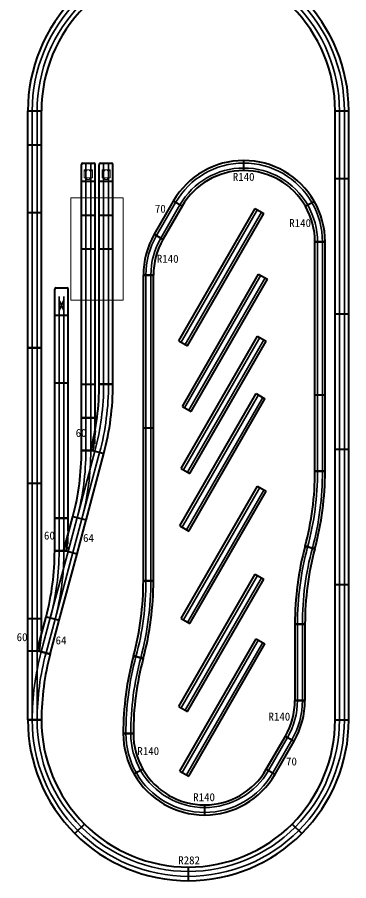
# Model space of a CAD drawing. Units: millimetres, scale not verified. Extents: x -3771 to 6012, y -4101 to 3321.
# Drawn here: x -3771 to -3163, y -2629 to -1047 of the extents above; entities that cross this region are included whole.
import ezdxf
from ezdxf.enums import TextEntityAlignment as Align

# ---------------------------------------------------------------- set-up
doc = ezdxf.new("R2010")
doc.units = ezdxf.units.MM
doc.header["$LTSCALE"] = 8
doc.linetypes.add('DASHED1', pattern=[1.8, 1.2, -0.6])
doc.layers.add('0-5', color=7, linetype='Continuous', lineweight=40)
doc.layers.add('0-6', color=7, linetype='Continuous', lineweight=40)
doc.layers.add('0-F', color=7, linetype='Continuous')
doc.styles.add('ＭＳ ゴシック', font='')
doc.styles.get('ＭＳ ゴシック').set_extended_font_data('MS Gothic')

msp = doc.modelspace()

# ---------------------------------------------------------------- linework, layer by layer
at = {"layer": '0-5'}
for p, q in [((-3355.314, -1328.147), (-3355.314, -1309.647)), ((-3355.314, -1328.147), (-3355.314, -1309.647)), ((-3355.314, -1328.147), (-3355.314, -1309.647)), ((-3484.568, -1384.272), (-3519.568, -1444.894)), ((-3468.547, -1393.522), (-3484.568, -1384.272)), ((-3468.547, -1393.522), (-3484.568, -1384.272)), ((-3242.081, -1393.522), (-3226.06, -1384.272)), ((-3242.081, -1393.522), (-3226.06, -1384.272)), ((-3468.547, -1393.522), (-3503.547, -1454.144)), ((-3474.474, -1639.82), (-3334.474, -1397.333)), ((-3458.452, -1649.07), (-3318.452, -1406.583)), ((-3334.474, -1397.333), (-3318.452, -1406.583)), ((-3503.547, -1454.144), (-3519.568, -1444.894)), ((-3503.547, -1454.144), (-3519.568, -1444.894)), ((-3224.564, -1458.897), (-3206.064, -1458.897)), ((-3224.564, -1738.897), (-3224.564, -1458.897)), ((-3206.064, -1738.897), (-3206.064, -1458.897)), ((-3468.029, -1760.127), (-3328.029, -1517.64)), ((-3328.029, -1517.64), (-3312.007, -1526.89)), ((-3521.064, -1519.519), (-3539.564, -1519.519)), ((-3539.564, -1799.519), (-3539.564, -1519.519)), ((-3521.064, -1799.519), (-3521.064, -1519.519)), ((-3452.007, -1769.377), (-3312.007, -1526.89)), ((-3474.474, -1639.82), (-3458.452, -1649.07)), ((-3470.177, -1873.989), (-3330.177, -1631.502)), ((-3454.156, -1883.239), (-3314.156, -1640.752)), ((-3330.177, -1631.502), (-3314.156, -1640.752)), ((-3472.325, -1979.258), (-3332.325, -1736.771)), ((-3332.325, -1736.771), (-3316.304, -1746.021)), ((-3224.564, -1738.897), (-3206.064, -1738.897)), ((-3224.564, -1878.897), (-3224.564, -1738.897)), ((-3224.564, -1738.897), (-3206.064, -1738.897)), ((-3206.064, -1878.897), (-3206.064, -1738.897)), ((-3456.304, -1988.508), (-3316.304, -1746.021)), ((-3468.029, -1760.127), (-3452.007, -1769.377)), ((-3539.564, -2079.519), (-3539.564, -1799.519)), ((-3539.564, -1799.519), (-3521.064, -1799.519)), ((-3521.064, -2079.519), (-3521.064, -1799.519)), ((-3470.177, -1873.989), (-3454.156, -1883.239)), ((-3206.064, -1878.897), (-3224.564, -1878.897)), ((-3206.064, -1878.897), (-3224.564, -1878.897)), ((-3224.564, -1878.897), (-3206.064, -1878.897)), ((-3470.177, -2148.977), (-3330.177, -1906.49)), ((-3330.177, -1906.49), (-3314.156, -1915.74)), ((-3454.156, -2158.227), (-3314.156, -1915.74)), ((-3472.325, -1979.258), (-3456.304, -1988.508)), ((-3224.813, -2021.312), (-3242.683, -2016.524)), ((-3242.683, -2016.524), (-3224.813, -2021.312)), ((-3474.474, -2310.103), (-3334.474, -2067.616)), ((-3334.474, -2067.616), (-3318.452, -2076.866)), ((-3539.564, -2079.519), (-3521.064, -2079.519)), ((-3458.452, -2319.353), (-3318.452, -2076.866)), ((-3470.177, -2148.977), (-3454.156, -2158.227)), ((-3242.932, -2158.939), (-3242.932, -2298.939)), ((-3472.325, -2428.262), (-3332.325, -2185.775)), ((-3456.304, -2437.512), (-3316.304, -2195.025)), ((-3332.325, -2185.775), (-3316.304, -2195.025)), ((-3242.932, -2298.939), (-3261.432, -2298.939)), ((-3261.432, -2298.939), (-3242.932, -2298.939)), ((-3474.474, -2310.103), (-3458.452, -2319.353)), ((-3557.932, -2359.561), (-3576.432, -2359.561)), ((-3313.949, -2424.936), (-3278.949, -2364.314)), ((-3278.949, -2364.314), (-3262.928, -2373.564)), ((-3278.949, -2364.314), (-3262.928, -2373.564)), ((-3297.928, -2434.186), (-3262.928, -2373.564)), ((-3540.415, -2424.936), (-3556.436, -2434.186)), ((-3540.415, -2424.936), (-3556.436, -2434.186)), ((-3472.325, -2428.262), (-3456.304, -2437.512)), ((-3313.949, -2424.936), (-3297.928, -2434.186)), ((-3313.949, -2424.936), (-3297.928, -2434.186)), ((-3427.182, -2490.311), (-3427.182, -2508.811)), ((-3427.182, -2490.311), (-3427.182, -2508.811)), ((-3427.182, -2490.311), (-3427.182, -2508.811))]:
    msp.add_line(p, q, dxfattribs=at)
at = {"layer": '0-5', "color": 2, "lineweight": 35}
for p, q in [((-3480.455, -1386.647), (-3515.455, -1447.269)), ((-3472.66, -1391.147), (-3507.66, -1451.769)), ((-3470.36, -1642.195), (-3330.36, -1399.708)), ((-3462.566, -1646.695), (-3322.566, -1404.208)), ((-3219.814, -1738.897), (-3219.814, -1458.897)), ((-3210.814, -1738.897), (-3210.814, -1458.897)), ((-3534.814, -1799.519), (-3534.814, -1519.519)), ((-3525.814, -1799.519), (-3525.814, -1519.519)), ((-3463.915, -1762.502), (-3323.915, -1520.015)), ((-3456.121, -1767.002), (-3316.121, -1524.515)), ((-3466.063, -1876.364), (-3326.063, -1633.877)), ((-3458.269, -1880.864), (-3318.269, -1638.377)), ((-3468.212, -1981.633), (-3328.212, -1739.146)), ((-3219.814, -1878.897), (-3219.814, -1738.897)), ((-3210.814, -1878.897), (-3210.814, -1738.897)), ((-3460.418, -1986.133), (-3320.418, -1743.646)), ((-3534.814, -2079.519), (-3534.814, -1799.519)), ((-3525.814, -2079.519), (-3525.814, -1799.519)), ((-3466.063, -2151.352), (-3326.063, -1908.865)), ((-3458.269, -2155.852), (-3318.269, -1913.365)), ((-3470.36, -2312.478), (-3330.36, -2069.991)), ((-3462.566, -2316.978), (-3322.566, -2074.491)), ((-3256.682, -2158.939), (-3256.682, -2298.939)), ((-3247.682, -2158.939), (-3247.682, -2298.939)), ((-3468.212, -2430.637), (-3328.212, -2188.15)), ((-3460.418, -2435.137), (-3320.418, -2192.65)), ((-3309.836, -2427.311), (-3274.836, -2366.689)), ((-3302.041, -2431.811), (-3267.041, -2371.189))]:
    msp.add_line(p, q, dxfattribs=at)
at = {"layer": '0-5'}
for points in [[(-3206.064, -1458.897), (-3224.564, -1458.897), (-3206.064, -1458.897)], [(-3521.064, -1519.519), (-3539.564, -1519.519), (-3521.064, -1519.519)], [(-3521.064, -2079.519), (-3539.564, -2079.519), (-3521.064, -2079.519)], [(-3261.432, -2158.939), (-3242.932, -2158.939), (-3261.432, -2158.939)], [(-3261.432, -2158.939), (-3261.432, -2298.939), (-3242.932, -2298.939)], [(-3557.683, -2217.146), (-3539.813, -2221.934), (-3557.683, -2217.146)], [(-3261.432, -2298.939), (-3242.932, -2298.939), (-3261.432, -2298.939)], [(-3576.432, -2359.561), (-3557.932, -2359.561), (-3576.432, -2359.561)]]:
    msp.add_lwpolyline(points, dxfattribs=at)
for centre, radius, start, end in [((-3355.314, -1458.897), 149.25, 90, 150), ((-3355.314, -1458.897), 149.25, 30, 90), ((-3355.314, -1458.897), 130.75, 90, 150), ((-3355.314, -1458.897), 130.75, 30, 90), ((-3355.314, -1458.897), 149.25, 0, 30), ((-3355.314, -1458.897), 130.75, 0, 30), ((-3390.314, -1519.519), 149.25, 150, 180), ((-3390.314, -1519.519), 130.75, 150, 180), ((-3756.314, -1878.897), 531.75, 345, 0), ((-3756.314, -1878.897), 550.25, 345, 0), ((-2711.182, -2158.939), 550.25, 165, 180), ((-2711.182, -2158.939), 531.75, 165, 180), ((-4071.314, -2079.519), 531.75, 345, 0), ((-4071.314, -2079.519), 550.25, 345, 0), ((-3026.182, -2359.561), 550.25, 165, 180), ((-3026.182, -2359.561), 531.75, 165, 180), ((-3392.182, -2298.939), 130.75, 330, 0), ((-3392.182, -2298.939), 149.25, 330, 0), ((-3427.182, -2359.561), 149.25, 180, 210), ((-3427.182, -2359.561), 130.75, 180, 210), ((-3427.182, -2359.561), 149.25, 210, 270), ((-3427.182, -2359.561), 130.75, 210, 270), ((-3427.182, -2359.561), 130.75, 270, 330), ((-3427.182, -2359.561), 149.25, 270, 330)]:
    msp.add_arc(centre, radius, start, end, dxfattribs=at)
at = {"layer": '0-5', "color": 2, "lineweight": 35}
for centre, radius, start, end in [((-3355.314, -1458.897), 144.5, 90, 150), ((-3355.314, -1458.897), 135.5, 90, 150), ((-3355.314, -1458.897), 144.5, 30, 90), ((-3355.314, -1458.897), 135.5, 30, 90), ((-3355.314, -1458.897), 135.5, 0, 30), ((-3355.314, -1458.897), 144.5, 0, 30), ((-3390.314, -1519.519), 144.5, 150, 180), ((-3390.314, -1519.519), 135.5, 150, 180), ((-3756.314, -1878.897), 536.5, 345, 0), ((-3756.314, -1878.897), 545.5, 345, 0), ((-2711.182, -2158.939), 545.5, 165, 180), ((-2711.182, -2158.939), 536.5, 165, 180), ((-4071.314, -2079.519), 536.5, 345, 0), ((-4071.314, -2079.519), 545.5, 345, 0), ((-3026.182, -2359.561), 545.5, 165, 180), ((-3026.182, -2359.561), 536.5, 165, 180), ((-3392.182, -2298.939), 135.5, 330, 0), ((-3392.182, -2298.939), 144.5, 330, 0), ((-3427.182, -2359.561), 144.5, 180, 210), ((-3427.182, -2359.561), 135.5, 180, 210), ((-3427.182, -2359.561), 144.5, 210, 270), ((-3427.182, -2359.561), 135.5, 210, 270), ((-3427.182, -2359.561), 135.5, 270, 330), ((-3427.182, -2359.561), 144.5, 270, 330)]:
    msp.add_arc(centre, radius, start, end, dxfattribs=at)
at = {"layer": '0-6'}
for p, q in [((-3751.564, -1218.711), (-3726.564, -1218.711)), ((-3751.564, -1280.711), (-3751.564, -1218.711)), ((-3726.564, -1280.711), (-3726.564, -1218.711)), ((-3187.564, -1218.711), (-3162.564, -1218.711)), ((-3187.564, -1342.711), (-3187.564, -1218.711)), ((-3162.564, -1342.711), (-3162.564, -1218.711)), ((-3751.564, -1280.711), (-3726.564, -1280.711)), ((-3751.564, -1280.711), (-3726.564, -1280.711)), ((-3751.564, -1280.711), (-3726.564, -1280.711)), ((-3751.564, -1280.711), (-3726.564, -1280.711)), ((-3751.564, -1280.711), (-3726.564, -1280.711)), ((-3751.564, -1404.711), (-3751.564, -1280.711)), ((-3726.564, -1404.711), (-3726.564, -1280.711)), ((-3653.154, -1409.606), (-3653.154, -1317.106)), ((-3650.654, -1314.606), (-3630.654, -1314.606)), ((-3628.154, -1409.326), (-3628.154, -1317.106)), ((-3620.465, -1409.55), (-3620.465, -1317.05)), ((-3617.965, -1314.55), (-3597.965, -1314.55)), ((-3595.465, -1409.27), (-3595.465, -1317.05)), ((-3187.564, -1342.711), (-3162.564, -1342.711)), ((-3187.564, -1342.711), (-3162.564, -1342.711)), ((-3187.564, -1342.711), (-3162.564, -1342.711)), ((-3187.564, -1590.711), (-3187.564, -1342.711)), ((-3187.564, -1342.711), (-3162.564, -1342.711)), ((-3653.154, -1347.606), (-3628.154, -1347.606)), ((-3620.465, -1347.55), (-3595.465, -1347.55)), ((-3751.564, -1652.711), (-3751.564, -1404.711)), ((-3751.564, -1404.711), (-3726.564, -1404.711)), ((-3726.564, -1652.711), (-3726.564, -1404.711)), ((-3653.154, -1471.326), (-3653.154, -1409.326)), ((-3653.154, -1409.606), (-3628.154, -1409.606)), ((-3628.154, -1471.326), (-3628.154, -1409.326)), ((-3620.465, -1471.27), (-3620.465, -1409.27)), ((-3620.465, -1409.55), (-3595.465, -1409.55)), ((-3595.465, -1471.27), (-3595.465, -1409.27)), ((-3653.154, -1719.326), (-3653.154, -1471.326)), ((-3653.154, -1471.326), (-3628.154, -1471.326)), ((-3628.154, -1719.326), (-3628.154, -1471.326)), ((-3620.465, -1719.27), (-3620.465, -1471.27)), ((-3620.465, -1471.27), (-3595.465, -1471.27)), ((-3595.465, -1719.27), (-3595.465, -1471.27)), ((-3702.339, -1592.889), (-3702.339, -1545.389)), ((-3699.839, -1542.889), (-3679.839, -1542.889)), ((-3677.339, -1592.889), (-3677.339, -1545.389)), ((-3702.339, -1592.889), (-3677.339, -1592.889)), ((-3702.339, -1716.889), (-3702.339, -1592.889)), ((-3702.339, -1592.889), (-3677.339, -1592.889)), ((-3702.339, -1592.889), (-3677.339, -1592.889)), ((-3702.339, -1592.889), (-3677.339, -1592.889)), ((-3677.339, -1716.889), (-3677.339, -1592.889)), ((-3187.564, -1838.711), (-3187.564, -1590.711)), ((-3187.564, -1590.711), (-3162.564, -1590.711)), ((-3162.564, -1838.711), (-3162.564, -1590.711)), ((-3751.564, -1900.711), (-3751.564, -1652.711)), ((-3726.564, -1652.711), (-3751.564, -1652.711)), ((-3751.564, -1652.711), (-3726.564, -1652.711)), ((-3751.564, -1652.711), (-3726.564, -1652.711)), ((-3726.564, -1900.711), (-3726.564, -1652.711)), ((-3677.339, -1964.889), (-3677.339, -1716.889)), ((-3653.154, -1719.326), (-3628.154, -1719.326)), ((-3653.154, -1781.326), (-3653.154, -1719.326)), ((-3653.154, -1719.326), (-3628.154, -1719.326)), ((-3628.154, -1781.326), (-3628.154, -1719.326)), ((-3595.465, -1719.27), (-3620.465, -1719.27)), ((-3620.465, -1719.27), (-3595.465, -1719.27)), ((-3628.154, -1781.326), (-3653.154, -1781.326)), ((-3653.154, -1841.131), (-3653.154, -1781.326)), ((-3653.154, -1781.326), (-3628.154, -1781.326)), ((-3628.154, -1804.634), (-3628.154, -1781.326)), ((-3632.257, -1841.131), (-3653.154, -1841.131)), ((-3653.126, -1841.2), (-3632.23, -1841.142)), ((-3644.708, -1968.446), (-3612.046, -1846.55)), ((-3636.194, -1840.08), (-3612.046, -1846.55)), ((-3632.23, -1841.142), (-3612.046, -1846.55)), ((-3187.564, -2086.711), (-3187.564, -1838.711)), ((-3187.564, -1838.711), (-3162.564, -1838.711)), ((-3187.564, -1838.711), (-3162.564, -1838.711)), ((-3162.564, -2086.711), (-3162.564, -1838.711)), ((-3751.564, -2148.711), (-3751.564, -1900.711)), ((-3751.564, -1900.711), (-3726.564, -1900.711)), ((-3751.564, -1900.711), (-3726.564, -1900.711)), ((-3726.564, -2148.711), (-3726.564, -1900.711)), ((-3702.339, -1964.889), (-3677.339, -1964.889)), ((-3702.339, -2024.693), (-3702.339, -1964.889)), ((-3677.339, -1964.889), (-3702.339, -1964.889)), ((-3702.339, -1964.889), (-3677.339, -1964.889)), ((-3702.339, -1964.889), (-3677.339, -1964.889)), ((-3702.339, -1964.889), (-3677.339, -1964.889)), ((-3685.38, -2023.642), (-3668.775, -1961.67)), ((-3677.339, -1988.196), (-3677.339, -1964.889)), ((-3668.775, -1961.67), (-3644.626, -1968.141)), ((-3661.232, -2030.113), (-3644.626, -1968.141)), ((-3677.383, -1988.584), (-3681.443, -2024.693)), ((-3677.339, -1988.196), (-3677.383, -1988.584)), ((-3681.443, -2024.693), (-3702.339, -2024.693)), ((-3702.312, -2024.762), (-3681.416, -2024.704)), ((-3702.312, -2024.762), (-3681.416, -2024.704)), ((-3685.38, -2023.642), (-3661.232, -2030.113)), ((-3681.416, -2024.704), (-3661.232, -2030.113)), ((-3693.894, -2152.008), (-3661.232, -2030.113)), ((-3187.564, -2086.711), (-3162.564, -2086.711)), ((-3187.564, -2086.711), (-3162.564, -2086.711)), ((-3187.564, -2334.711), (-3187.564, -2086.711)), ((-3162.564, -2334.711), (-3162.564, -2086.711)), ((-3751.564, -2208.516), (-3751.564, -2148.711)), ((-3751.564, -2148.711), (-3726.564, -2148.711)), ((-3734.647, -2207.51), (-3718.042, -2145.538)), ((-3726.564, -2171.422), (-3726.564, -2148.711)), ((-3718.042, -2145.538), (-3693.894, -2152.008)), ((-3718.042, -2145.538), (-3693.894, -2152.008)), ((-3718.042, -2145.538), (-3693.894, -2152.008)), ((-3718.042, -2145.538), (-3693.894, -2152.008)), ((-3718.042, -2145.538), (-3693.894, -2152.008)), ((-3718.042, -2145.538), (-3693.894, -2152.008)), ((-3718.042, -2145.538), (-3693.894, -2152.008)), ((-3718.042, -2145.538), (-3693.894, -2152.008)), ((-3714.078, -2146.6), (-3693.894, -2152.008)), ((-3710.499, -2213.98), (-3693.894, -2152.008)), ((-3726.564, -2171.422), (-3730.671, -2208.516)), ((-3751.564, -2334.711), (-3751.564, -2208.516)), ((-3730.668, -2208.516), (-3751.564, -2208.516)), ((-3730.671, -2208.516), (-3751.564, -2208.516)), ((-3734.647, -2207.51), (-3710.499, -2213.98)), ((-3734.647, -2207.51), (-3710.499, -2213.98)), ((-3734.647, -2207.51), (-3710.499, -2213.98)), ((-3734.647, -2207.51), (-3710.499, -2213.98)), ((-3734.647, -2207.51), (-3710.499, -2213.98)), ((-3734.647, -2207.51), (-3710.499, -2213.98)), ((-3734.647, -2207.51), (-3710.499, -2213.98)), ((-3734.647, -2207.51), (-3710.499, -2213.98)), ((-3734.647, -2207.51), (-3710.499, -2213.98)), ((-3734.647, -2207.51), (-3710.499, -2213.98)), ((-3734.647, -2207.51), (-3710.499, -2213.98)), ((-3730.683, -2208.572), (-3710.499, -2213.98)), ((-3710.499, -2213.98), (-3730.668, -2208.516)), ((-3726.564, -2334.711), (-3751.564, -2334.711)), ((-3187.564, -2334.711), (-3162.564, -2334.711)), ((-3647.629, -2525.277), (-3665.307, -2542.954)), ((-3647.629, -2525.277), (-3665.307, -2542.954)), ((-3266.499, -2525.277), (-3248.821, -2542.954)), ((-3266.499, -2525.277), (-3248.821, -2542.954)), ((-3457.064, -2604.211), (-3457.064, -2629.211)), ((-3457.064, -2604.211), (-3457.064, -2629.211))]:
    msp.add_line(p, q, dxfattribs=at)
at = {"layer": '0-6', "color": 2, "lineweight": 35}
for p, q in [((-3743.564, -1280.711), (-3743.564, -1218.711)), ((-3734.564, -1280.711), (-3734.564, -1218.711)), ((-3179.564, -1342.711), (-3179.564, -1218.711)), ((-3170.564, -1342.711), (-3170.564, -1218.711)), ((-3743.564, -1404.711), (-3743.564, -1280.711)), ((-3734.564, -1404.711), (-3734.564, -1280.711)), ((-3645.154, -1409.326), (-3645.154, -1317.106)), ((-3636.154, -1409.326), (-3636.154, -1317.106)), ((-3612.465, -1409.27), (-3612.465, -1317.05)), ((-3603.465, -1409.27), (-3603.465, -1317.05)), ((-3179.564, -1590.711), (-3179.564, -1342.711)), ((-3170.564, -1590.711), (-3170.564, -1342.711)), ((-3743.564, -1652.711), (-3743.564, -1404.711)), ((-3734.564, -1652.711), (-3734.564, -1404.711)), ((-3645.154, -1471.326), (-3645.154, -1409.326)), ((-3636.154, -1471.326), (-3636.154, -1409.326)), ((-3612.465, -1471.27), (-3612.465, -1409.27)), ((-3603.465, -1471.27), (-3603.465, -1409.27)), ((-3645.154, -1719.326), (-3645.154, -1471.326)), ((-3636.154, -1719.326), (-3636.154, -1471.326)), ((-3612.465, -1719.27), (-3612.465, -1471.27)), ((-3603.465, -1719.27), (-3603.465, -1471.27)), ((-3694.339, -1581.557), (-3694.339, -1558.889)), ((-3685.339, -1584.183), (-3694.339, -1565.594)), ((-3685.339, -1565.594), (-3694.339, -1584.183)), ((-3685.339, -1592.889), (-3685.339, -1558.889)), ((-3694.339, -1592.889), (-3694.339, -1581.557)), ((-3694.339, -1716.889), (-3694.339, -1592.889)), ((-3685.339, -1716.889), (-3685.339, -1592.889)), ((-3179.564, -1838.711), (-3179.564, -1590.711)), ((-3170.564, -1838.711), (-3170.564, -1590.711)), ((-3743.564, -1900.711), (-3743.564, -1652.711)), ((-3734.564, -1900.711), (-3734.564, -1652.711)), ((-3694.339, -1964.889), (-3694.339, -1716.889)), ((-3685.339, -1964.889), (-3685.339, -1716.889)), ((-3645.154, -1781.326), (-3645.154, -1719.326)), ((-3636.154, -1781.326), (-3636.154, -1719.326)), ((-3645.154, -1841.131), (-3645.154, -1781.326)), ((-3636.154, -1841.131), (-3636.154, -1781.326)), ((-3661.129, -1964.046), (-3628.467, -1842.15)), ((-3652.436, -1966.375), (-3619.774, -1844.48)), ((-3179.564, -2086.711), (-3179.564, -1838.711)), ((-3170.564, -2086.711), (-3170.564, -1838.711)), ((-3743.564, -2148.711), (-3743.564, -1900.711)), ((-3734.564, -2148.711), (-3734.564, -1900.711)), ((-3694.339, -2024.693), (-3694.339, -1964.889)), ((-3685.339, -2024.693), (-3685.339, -1964.889)), ((-3677.652, -2025.713), (-3661.047, -1963.741)), ((-3668.959, -2028.042), (-3652.354, -1966.07)), ((-3710.314, -2147.608), (-3677.652, -2025.713)), ((-3701.621, -2149.938), (-3668.959, -2028.042)), ((-3179.564, -2334.711), (-3179.564, -2086.711)), ((-3170.564, -2334.711), (-3170.564, -2086.711)), ((-3743.564, -2148.711), (-3743.564, -2208.516)), ((-3734.564, -2148.711), (-3734.564, -2208.516)), ((-3726.92, -2209.58), (-3710.314, -2147.608)), ((-3718.226, -2211.909), (-3701.621, -2149.938)), ((-3743.564, -2334.711), (-3743.564, -2208.516)), ((-3734.564, -2334.711), (-3734.564, -2208.516))]:
    msp.add_line(p, q, dxfattribs=at)
at = {"layer": '0-6', "color": 4, "lineweight": 18}
for p, q in [((-3648.154, -1326.606), (-3633.154, -1326.606)), ((-3648.154, -1341.606), (-3648.154, -1326.606)), ((-3648.154, -1328.606), (-3643.154, -1328.606)), ((-3643.154, -1328.606), (-3643.154, -1326.606)), ((-3638.154, -1328.606), (-3638.154, -1326.606)), ((-3638.154, -1328.606), (-3633.154, -1328.606)), ((-3615.465, -1326.55), (-3600.465, -1326.55)), ((-3615.465, -1341.55), (-3615.465, -1326.55)), ((-3615.465, -1328.55), (-3610.465, -1328.55)), ((-3610.465, -1328.55), (-3610.465, -1326.55)), ((-3605.465, -1328.55), (-3605.465, -1326.55)), ((-3605.465, -1328.55), (-3600.465, -1328.55)), ((-3643.154, -1341.606), (-3643.154, -1344.606)), ((-3643.154, -1344.606), (-3638.154, -1344.606)), ((-3638.154, -1341.606), (-3638.154, -1344.606)), ((-3610.465, -1341.55), (-3610.465, -1344.55)), ((-3610.465, -1344.55), (-3605.465, -1344.55)), ((-3605.465, -1341.55), (-3605.465, -1344.55)), ((-3672.654, -1378.326), (-3672.654, -1565.326)), ((-3576.654, -1378.326), (-3672.654, -1378.326)), ((-3576.654, -1378.326), (-3576.654, -1565.326)), ((-3576.654, -1565.326), (-3672.654, -1565.326))]:
    msp.add_line(p, q, dxfattribs=at)
at = {"layer": '0-6', "color": 4, "linetype": 'DASHED1', "lineweight": 18}
for p, q in [((-3628.197, -1805.022), (-3628.197, -1841.131)), ((-3632.23, -1841.142), (-3636.194, -1840.08)), ((-3632.257, -1841.131), (-3628.197, -1841.131)), ((-3632.23, -1841.142), (-3628.126, -1841.131)), ((-3677.383, -1988.584), (-3677.383, -2024.693)), ((-3681.416, -2024.704), (-3685.38, -2023.642)), ((-3681.416, -2024.704), (-3685.38, -2023.642)), ((-3681.443, -2024.693), (-3677.383, -2024.693)), ((-3681.416, -2024.704), (-3677.312, -2024.693)), ((-3681.416, -2024.704), (-3677.312, -2024.693)), ((-3730.668, -2208.516), (-3734.629, -2207.443)), ((-3730.671, -2208.516), (-3726.564, -2208.516)), ((-3730.668, -2208.516), (-3726.564, -2208.516))]:
    msp.add_line(p, q, dxfattribs=at)
at = {"layer": '0-6', "color": 4, "lineweight": 18}
for points in [[(-3648.154, -1341.606), (-3633.154, -1341.606), (-3633.154, -1326.606)], [(-3615.465, -1341.55), (-3600.465, -1341.55), (-3600.465, -1326.55)]]:
    msp.add_lwpolyline(points, dxfattribs=at)
at = {"layer": '0-6'}
for points in [[(-3187.564, -1590.711), (-3162.564, -1590.711), (-3162.564, -1342.711)], [(-3751.564, -1652.711), (-3726.564, -1652.711), (-3751.564, -1652.711)], [(-3702.339, -1964.889), (-3702.339, -1716.889), (-3677.339, -1716.889)], [(-3628.154, -1804.634), (-3628.197, -1805.022), (-3632.257, -1841.131)], [(-3726.564, -2334.711), (-3751.564, -2334.711), (-3726.564, -2334.711)]]:
    msp.add_lwpolyline(points, dxfattribs=at)
for centre, radius, start, end in [((-3457.064, -1218.711), 294.5, 135, 180), ((-3457.064, -1218.711), 294.5, 0, 45), ((-3457.064, -1218.711), 269.5, 135, 180), ((-3457.064, -1218.711), 269.5, 0, 45), ((-3650.654, -1317.106), 2.5, 90, 180), ((-3630.654, -1317.106), 2.5, 0, 90), ((-3617.965, -1317.05), 2.5, 90, 180), ((-3597.965, -1317.05), 2.5, 0, 90), ((-3699.839, -1545.389), 2.5, 90, 180), ((-3679.839, -1545.389), 2.5, 0, 90), ((-4088.964, -1719.699), 468.5, 345.11082, 0.05245), ((-4088.964, -1719.699), 493.5, 345.1052, 0.04979), ((-4121.626, -1841.594), 468.5, 345.11082, 0.0482), ((-4170.812, -2025.156), 468.5, 345.11082, 0.0482), ((-3258.065, -2335.617), 468.5, 164.9518, 179.88918), ((-3457.064, -2334.711), 294.5, 180, 225), ((-3457.064, -2334.711), 269.5, 180, 225), ((-3457.064, -2334.711), 269.5, 315, 0), ((-3457.064, -2334.711), 294.5, 315, 0), ((-3457.064, -2334.711), 269.5, 225, 270), ((-3457.064, -2334.711), 269.5, 270, 315), ((-3457.064, -2334.711), 294.5, 225, 270), ((-3457.064, -2334.711), 294.5, 270, 315)]:
    msp.add_arc(centre, radius, start, end, dxfattribs=at)
at = {"layer": '0-6', "color": 2, "lineweight": 35}
for centre, radius, start, end in [((-3457.064, -1218.711), 286.5, 135, 180), ((-3457.064, -1218.711), 277.5, 135, 180), ((-3457.064, -1218.711), 277.5, 0, 45), ((-3457.064, -1218.711), 286.5, 0, 45), ((-4088.964, -1719.699), 476.5, 345.10896, 0.05156), ((-4088.964, -1719.699), 485.5, 345.10694, 0.05061), ((-4121.626, -1841.594), 476.5, 345.10896, 0.05006), ((-4121.626, -1841.594), 485.5, 345.10744, 0.05208), ((-4170.812, -2025.156), 476.5, 345.10896, 0.05006), ((-4170.812, -2025.156), 485.5, 345.10744, 0.05208), ((-3258.065, -2335.617), 485.5, 164.94792, 179.89256), ((-3258.065, -2335.617), 476.5, 164.94994, 179.89104), ((-3457.064, -2334.711), 286.5, 180, 225), ((-3457.064, -2334.711), 277.5, 180, 225), ((-3457.064, -2334.711), 277.5, 315, 0), ((-3457.064, -2334.711), 286.5, 315, 0), ((-3457.064, -2334.711), 277.5, 225, 270), ((-3457.064, -2334.711), 277.5, 270, 315), ((-3457.064, -2334.711), 286.5, 225, 270), ((-3457.064, -2334.711), 286.5, 270, 315)]:
    msp.add_arc(centre, radius, start, end, dxfattribs=at)

# ---------------------------------------------------------------- texts
at = {"layer": '0-F', "style": 'ＭＳ ゴシック'}
for s, p in [('R140', (-3375.414, -1351.347)), ('70', (-3518.381, -1409.726)), ('R140', (-3271.762, -1435.936)), ('R140', (-3514.807, -1501.463)), ('60', (-3663.732, -1820.519)), ('60', (-3721.954, -2008.474)), ('64', (-3650.242, -2012.999)), ('60', (-3772.149, -2194.617)), ('64', (-3700.665, -2200.574)), ('R140', (-3309.887, -2340.206)), ('R140', (-3550.549, -2403.35)), ('70', (-3277.719, -2422.412)), ('R140', (-3448.089, -2487.939)), ('R282', (-3475.491, -2603.505))]:
    msp.add_text(s, height=14.66, dxfattribs=at).set_placement(p, align=Align.BOTTOM_LEFT)

doc.saveas('drawing.dxf')
